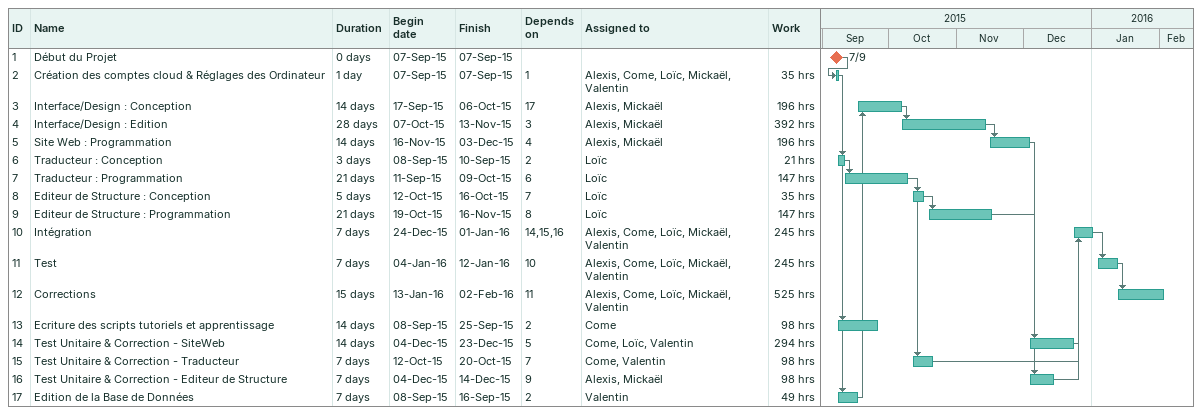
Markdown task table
| ID | Task | Duration | Start | Finish | Predecessors | Resources | Work (h) |
|---|---|---|---|---|---|---|---|
| 1 | Début du Projet | 0d | 2015-09-07 | 2015-09-07 |  |  |  |
| 2 | Création des comptes cloud & Réglages des Ordinateur | 1d | 2015-09-07 | 2015-09-07 | 1 | Alexis, Come, Loïc, Mickaël, Valentin | 35 |
| 3 | Interface/Design : Conception | 14d | 2015-09-17 | 2015-10-06 | 17 | Alexis, Mickaël | 196 |
| 4 | Interface/Design : Edition | 28d | 2015-10-07 | 2015-11-13 | 3 | Alexis, Mickaël | 392 |
| 5 | Site Web : Programmation | 14d | 2015-11-16 | 2015-12-03 | 4 | Alexis, Mickaël | 196 |
| 6 | Traducteur : Conception | 3d | 2015-09-08 | 2015-09-10 | 2 | Loïc | 21 |
| 7 | Traducteur : Programmation | 21d | 2015-09-11 | 2015-10-09 | 6 | Loïc | 147 |
| 8 | Editeur de Structure : Conception | 5d | 2015-10-12 | 2015-10-16 | 7 | Loïc | 35 |
| 9 | Editeur de Structure : Programmation | 21d | 2015-10-19 | 2015-11-16 | 8 | Loïc | 147 |
| 10 | Intégration | 7d | 2015-12-24 | 2016-01-01 | 14, 15, 16 | Alexis, Come, Loïc, Mickaël, Valentin | 245 |
| 11 | Test | 7d | 2016-01-04 | 2016-01-12 | 10 | Alexis, Come, Loïc, Mickaël, Valentin | 245 |
| 12 | Corrections | 15d | 2016-01-13 | 2016-02-02 | 11 | Alexis, Come, Loïc, Mickaël, Valentin | 525 |
| 13 | Ecriture des scripts tutoriels et apprentissage | 14d | 2015-09-08 | 2015-09-25 | 2 | Come | 98 |
| 14 | Test Unitaire & Correction - SiteWeb | 14d | 2015-12-04 | 2015-12-23 | 5 | Come, Loïc, Valentin | 294 |
| 15 | Test Unitaire & Correction - Traducteur | 7d | 2015-10-12 | 2015-10-20 | 7 | Come, Valentin | 98 |
| 16 | Test Unitaire & Correction - Editeur de Structure | 7d | 2015-12-04 | 2015-12-14 | 9 | Alexis, Mickaël | 98 |
| 17 | Edition de la Base de Données | 7d | 2015-09-08 | 2015-09-16 | 2 | Valentin | 49 |
